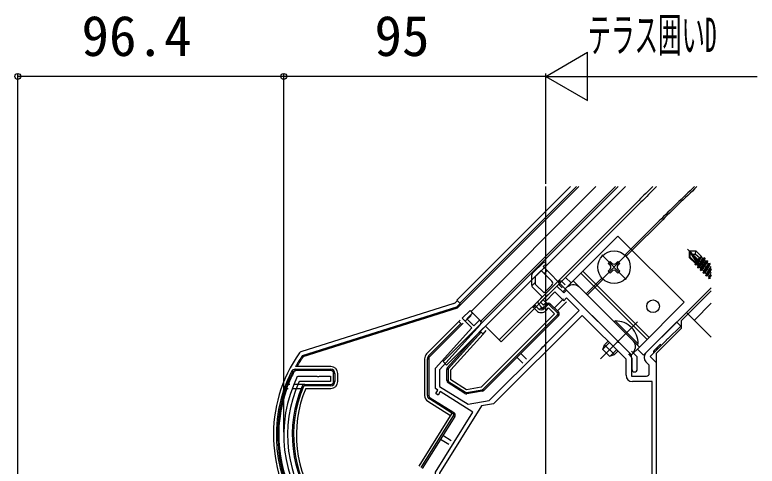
# Model space of a CAD drawing. Units: millimetres, scale not verified. Extents: x -875 to 875, y -1318 to 1308.
# Drawn here: x 296 to 565.1, y 399.1 to 562.9 of the extents above; entities that cross this region are included whole.
import ezdxf
from ezdxf.enums import TextEntityAlignment as Align

# ---------------------------------------------------------------- set-up
doc = ezdxf.new("R2010")
doc.units = ezdxf.units.MM
doc.header["$LTSCALE"] = 8
for name, color, linetype in [('0-2_YKK_11', 7, 'Continuous'), ('0-4_YKK_12', 2, 'Continuous'), ('0-5_YKK_13', 4, 'Continuous'), ('0-6_YKK_D', 6, 'Continuous')]:
    doc.layers.add(name, color=color, linetype=linetype)
doc.styles.add('ＭＳ ゴシック', font='')
doc.styles.get('ＭＳ ゴシック').set_extended_font_data('MS Gothic')

msp = doc.modelspace()

# ---------------------------------------------------------------- linework, layer by layer
at = {"layer": '0-2_YKK_11'}
for points in [[(464.791, 450.52), (450, 434.093), (450, 428.093), (460.354, 421.623), (468.002, 422.971), (486.79, 441.76), (487.588, 442.557), (487.802, 442.602), (488.191, 442.991), (488.236, 443.205), (488.995, 443.964), (500.64, 455.609), (496.044, 460.205), (494.983, 459.145), (491.801, 462.327), (488.266, 458.791), (487.559, 459.498), (492.508, 464.448), (494.983, 461.973), (496.044, 463.034), (514.317, 444.761), (514.361, 444.546), (514.75, 444.157), (514.965, 444.113), (518.917, 440.161)], [(448.5, 371.594), (448.5, 396.991), (462.103, 418.761), (450.23, 426.18), (449.436, 424.908), (448.588, 425.438), (449.382, 426.71), (448.5, 427.261), (448.5, 434.668), (461.684, 449.31), (458.214, 452.781), (461.042, 455.609), (461.961, 454.69), (459.84, 452.568), (462.386, 450.023), (464.507, 452.144), (464.755, 451.896)], [(517.59, 432.1), (517.59, 437.951), (501.701, 453.841), (469.587, 421.728), (465.248, 420.963), (450, 396.561), (450, 319.8), (460, 319.8), (460.5, 320.3), (466.5, 320.3), (467, 319.8), (469.1, 319.8), (470.5, 321.2), (477.5, 321.2), (477.5, 323)], [(524.823, 440.194), (535.995, 451.366), (537.41, 449.952), (532.784, 445.326), (532.569, 445.282), (532.181, 444.893), (532.136, 444.678), (526.379, 438.921), (528.5, 436.8)], [(519.59, 438.534), (519.59, 431.8), (525, 431.8)], [(526, 432.8), (526, 435.764), (524.823, 436.941)], [(528.5, 436.8), (528.5, 344.15)], [(398.417, 431.632), (398.686, 431.8), (405.542, 431.8), (405.725, 431.68), (406.275, 431.68), (406.458, 431.8), (410.5, 431.8), (410.5, 429.8), (399.292, 429.8), (399.018, 429.623)], [(527, 348.8), (527, 429.8), (519.89, 429.8)]]:
    msp.add_lwpolyline(points, dxfattribs=at)
for centre, radius, start, end in [((464.048, 451.189), 1, 318.00001, 44.99998), ((517.29, 438.534), 2.3, 0.00003, 45.00002), ((526.449, 438.568), 2.3, 135.00001, 224.99999), ((441.472, 410.476), 47.972, 153.83116, 219.47694), ((519.89, 432.1), 2.3, 180.00001, 269.99999), ((525, 432.8), 1, 270.00001, 359.99999), ((441.472, 410.476), 46.572, 155.72364, 218.96655)]:
    msp.add_arc(centre, radius, start, end, dxfattribs=at)
at = {"layer": '0-4_YKK_12'}
for p, q in [((506.678, 500.538), (461.396, 455.255)), ((513.749, 500.538), (464.931, 451.72)), ((488.5, 264.719), (488.5, 500.538)), ((522.914, 494.853), (495.69, 467.63)), ((548.5, 469.267), (539.884, 477.883)), ((508.772, 466.852), (517.681, 475.762)), ((517.681, 466.852), (508.772, 475.762)), ((472.356, 444.295), (495.69, 467.63)), ((495.69, 467.63), (497.67, 465.65)), ((503.115, 461.619), (508.848, 467.352)), ((503.539, 461.195), (509.272, 466.928)), ((548.5, 463.871), (523.975, 439.346)), ((548.5, 463.871), (539.531, 454.902)), ((548.5, 458.214), (542.359, 452.074)), ((461.396, 455.255), (465.426, 451.225)), ((539.531, 454.902), (548.5, 445.933)), ((466.699, 449.952), (472.356, 444.295)), ((521.714, 451.519), (508.279, 438.083)), ((521.712, 441.608), (523.975, 439.346))]:
    msp.add_line(p, q, dxfattribs=at)
for points in [[(517.181, 475.685), (519.732, 478.236), (529.631, 488.136)], [(517.605, 475.261), (520.156, 477.812), (530.056, 487.712)]]:
    msp.add_lwpolyline(points, dxfattribs=at)
for radius, start in [(580, 134.20023), (570.5, 133.21028), (569.9, 133.14603)]:
    msp.add_arc((933.036, 84.732), radius, start, 135, dxfattribs=at)
at = {"layer": '0-5_YKK_13'}
for p, q in [((514.739, 500.538), (451.284, 437.083)), ((497.45, 500.538), (456.291, 459.379)), ((456.464, 456.566), (500.436, 500.538)), ((457.351, 458.318), (499.571, 500.538)), ((517.257, 500.51), (452.557, 435.81)), ((522.207, 495.561), (494.983, 468.337)), ((538.682, 458.579), (514.641, 482.621)), ((540.698, 477.282), (540.485, 477.07)), ((540.785, 476.77), (540.485, 477.07)), ((540.485, 477.07), (540.485, 474.878)), ((541.738, 476.029), (540.591, 477.176)), ((541.738, 476.029), (540.698, 477.282)), ((540.698, 477.282), (542.89, 477.282)), ((540.785, 475.002), (540.785, 476.77)), ((543.979, 471.905), (540.785, 476.77)), ((542.781, 476.037), (542.89, 477.282)), ((545.033, 475.139), (542.89, 477.282)), ((542.726, 472.637), (540.485, 474.878)), ((543.81, 471.977), (540.785, 475.002)), ((544.196, 472.285), (541.738, 476.029)), ((543.295, 473.657), (544.905, 475.267)), ((543.421, 473.465), (544.08, 474.442)), ((543.57, 473.239), (544.974, 475.197)), ((546.142, 474.595), (543.667, 471.13)), ((543.735, 472.987), (544.988, 474.971)), ((544.126, 472.392), (545.458, 474.501)), ((544.222, 472.076), (546.072, 474.666)), ((544.281, 471.294), (545.978, 473.981)), ((544.587, 470.211), (547.062, 473.676)), ((547.132, 473.605), (544.657, 470.14)), ((545.033, 475.139), (544.988, 474.971)), ((545.458, 474.501), (544.988, 474.971)), ((546.072, 474.666), (545.458, 474.501)), ((546.142, 474.595), (545.978, 473.981)), ((546.448, 473.511), (545.978, 473.981)), ((546.142, 474.595), (546.072, 474.666)), ((547.062, 473.676), (546.448, 473.511)), ((547.132, 473.605), (546.968, 472.991)), ((547.132, 473.605), (547.062, 473.676)), ((542.501, 472.862), (542.713, 473.075)), ((542.637, 472.302), (542.978, 472.809)), ((542.637, 472.302), (542.726, 472.637)), ((542.789, 472.15), (542.637, 472.302)), ((542.789, 472.15), (543.143, 472.644)), ((542.789, 472.15), (543.291, 472.284)), ((543.291, 472.284), (543.375, 472.417)), ((543.761, 471.814), (543.291, 472.284)), ((543.597, 471.201), (544.135, 471.955)), ((543.667, 471.13), (543.597, 471.201)), ((543.667, 471.13), (544.281, 471.294)), ((544.751, 470.824), (544.281, 471.294)), ((545.271, 470.304), (546.968, 472.991)), ((545.577, 469.221), (548.051, 472.686)), ((548.122, 472.615), (545.647, 469.15)), ((546.261, 469.315), (547.958, 472.002)), ((546.567, 468.231), (548.5, 470.938)), ((547.438, 472.521), (546.968, 472.991)), ((548.051, 472.686), (547.438, 472.521)), ((471.649, 445.002), (494.983, 468.337)), ((483.316, 468.276), (483.316, 464.862)), ((486.851, 470.105), (490.74, 466.216)), ((488.973, 470.105), (487.912, 469.044)), ((501.206, 469.185), (525.247, 445.144)), ((501.913, 469.893), (525.954, 445.851)), ((512.519, 469.893), (511.812, 469.185)), ((544.657, 470.14), (544.587, 470.211)), ((544.657, 470.14), (545.271, 470.304)), ((545.741, 469.834), (545.271, 470.304)), ((545.647, 469.15), (545.577, 469.221)), ((545.647, 469.15), (546.261, 469.315)), ((546.731, 468.844), (546.261, 469.315)), ((546.637, 468.16), (546.567, 468.231)), ((548.5, 470.768), (546.637, 468.16)), ((546.637, 468.16), (547.251, 468.325)), ((547.251, 468.325), (548.5, 470.303)), ((547.721, 467.854), (547.251, 468.325)), ((547.556, 467.241), (548.5, 468.562)), ((483.379, 464.511), (484.816, 465.948)), ((495.541, 464.943), (494.445, 466.039)), ((522.419, 442.315), (498.377, 466.357)), ((547.627, 467.17), (548.241, 467.335)), ((493.384, 464.978), (494.48, 463.882)), ((519.59, 439.487), (495.549, 463.529)), ((455.218, 458.163), (399.709, 440.661)), ((456.442, 459.228), (455.623, 458.409)), ((456.252, 456.916), (457.503, 458.167)), ((456.291, 459.379), (457.351, 458.318)), ((457.351, 458.318), (457.503, 458.167)), ((484.863, 457.518), (484.015, 456.67)), ((485.932, 457.872), (486.993, 456.811)), ((489.177, 457.589), (487.904, 456.316)), ((489.177, 457.589), (488.823, 457.942)), ((494.975, 459.852), (491.652, 456.528)), ((492.712, 455.468), (496.036, 458.791)), ((400.322, 439.282), (456.252, 456.916)), ((456.252, 456.916), (456.464, 456.566)), ((483.661, 457.023), (484.015, 456.67)), ((484.015, 456.67), (485.076, 455.609)), ((484.722, 457.377), (485.783, 456.316)), ((488.611, 455.609), (489.53, 456.528)), ((489.53, 456.528), (491.652, 454.407)), ((492.712, 454.761), (493.066, 455.114)), ((459.266, 451.72), (461.387, 453.841)), ((491.652, 454.407), (465.061, 427.816)), ((465.657, 426.998), (492.712, 454.053)), ((493.066, 453.7), (466.01, 426.644)), ((492.712, 454.053), (493.066, 453.7)), ((457.012, 451.587), (445.31, 439.885)), ((446.017, 439.178), (457.719, 450.88)), ((457.498, 452.074), (457.012, 451.587)), ((457.719, 450.88), (457.012, 451.587)), ((458.072, 450.526), (458.559, 451.013)), ((471.649, 445.002), (466.699, 449.952)), ((513.653, 451.801), (513.293, 451.442)), ((513.293, 451.442), (521.637, 443.098)), ((465.084, 447.757), (453.206, 434.565)), ((454.078, 434.038), (465.792, 447.049)), ((465.861, 449.367), (464.73, 448.111)), ((465.792, 447.049), (465.084, 447.757)), ((465.792, 447.049), (466.923, 448.305)), ((509.192, 441.401), (509.828, 443.168)), ((509.192, 441.401), (511.596, 438.996)), ((511.563, 443.979), (509.307, 441.723)), ((514.174, 441.368), (511.918, 439.112)), ((527.781, 441.039), (528.888, 442.146)), ((528.888, 442.146), (530.093, 443.351)), ((530.093, 442.987), (530.093, 443.351)), ((446.017, 439.178), (446.371, 438.824)), ((478.004, 438.638), (480.126, 436.517)), ((481.54, 437.931), (479.419, 440.053)), ((511.596, 438.996), (513.364, 439.633)), ((514.636, 440.906), (513.364, 439.633)), ((518.522, 439.841), (519.385, 438.977)), ((521.385, 439.099), (519.582, 440.901)), ((528.5, 439.972), (528.5, 366.8)), ((444.578, 438.117), (444.578, 424.797)), ((445.578, 424.797), (445.578, 438.117)), ((451.284, 437.083), (452.557, 435.81)), ((519.678, 438.27), (519.678, 434.3)), ((521.678, 434.3), (521.678, 438.392)), ((396.303, 433.477), (396.748, 433.252)), ((397.644, 434.3), (410.578, 434.3)), ((397.644, 434.3), (397.644, 433.8)), ((410.578, 435.3), (397.814, 435.3)), ((453.078, 434.23), (452.578, 434.23)), ((452.578, 430.169), (452.578, 434.23)), ((453.078, 434.23), (453.078, 430.169)), ((454.078, 430.446), (454.078, 434.038)), ((412.078, 432.8), (411.578, 432.8)), ((412.078, 432.8), (412.078, 429.8)), ((413.078, 429.8), (413.078, 432.8)), ((395.715, 428.8), (395.052, 428.8)), ((401.126, 428.8), (397.234, 428.8)), ((400.667, 427.997), (400.207, 428.193)), ((410.578, 428.3), (401.126, 428.3)), ((410.578, 428.3), (410.578, 428.8)), ((453.078, 430.169), (452.578, 430.169)), ((453.313, 429.745), (453.048, 429.321)), ((453.313, 429.745), (459.409, 425.935)), ((459.777, 426.885), (454.078, 430.446)), ((394.489, 427.3), (395.125, 427.3)), ((396.623, 427.3), (399.836, 427.3)), ((401.458, 427.3), (410.578, 427.3)), ((459.761, 425.867), (465.39, 426.859)), ((459.761, 425.867), (459.848, 425.374)), ((465.061, 427.816), (459.777, 426.885)), ((465.657, 426.998), (466.01, 426.644)), ((445.578, 424.797), (446.078, 424.797)), ((445.753, 422.677), (453.964, 417.546)), ((454.494, 418.394), (446.283, 423.525)), ((454.494, 418.394), (442.458, 399.132)), ((443.306, 398.602), (455.077, 417.44)), ((455.501, 417.175), (443.73, 398.337)), ((454.494, 418.394), (454.759, 418.818)), ((454.918, 418.129), (454.494, 418.394)), ((454.759, 418.818), (455.183, 418.553)), ((455.183, 418.553), (454.918, 418.129)), ((455.501, 417.175), (455.077, 417.44)), ((454.162, 408.328), (451.149, 410.211)), ((450.354, 408.939), (453.367, 407.056))]:
    msp.add_line(p, q, dxfattribs=at)
for points in [[(495.549, 463.529), (498.377, 466.357), (514.641, 482.621)], [(541.738, 476.029), (542.781, 476.037), (544.339, 474.701)], [(495.69, 463.387), (487.559, 471.519), (488.619, 472.58), (487.912, 473.287), (483.609, 468.983)], [(511.812, 472.014), (511.105, 472.721), (511.812, 473.428), (512.519, 472.721)], [(513.934, 472.721), (514.641, 473.428), (515.348, 472.721), (514.641, 472.014)], [(543.597, 471.201), (543.761, 471.814), (543.843, 471.944)], [(544.587, 470.211), (544.751, 470.824), (546.448, 473.511)], [(545.577, 469.221), (545.741, 469.834), (547.438, 472.521)], [(546.567, 468.231), (546.731, 468.844), (548.428, 471.531)], [(490.74, 464.801), (487.912, 461.973), (484.816, 465.069), (484.816, 468.069), (486.851, 470.105)], [(511.812, 469.185), (511.105, 469.893), (511.812, 470.6)], [(514.641, 470.6), (515.348, 469.893), (514.641, 469.185), (513.934, 469.893)], [(547.556, 467.241), (547.721, 467.854), (548.5, 469.088)], [(548.5, 468.392), (547.627, 467.17), (547.556, 467.241)], [(483.609, 464.155), (487.205, 460.559), (485.932, 459.286)], [(488.407, 456.811), (489.326, 457.73), (488.619, 458.437), (487.7, 457.518), (486.639, 458.579), (492.508, 464.448), (494.63, 462.327), (495.69, 463.387)], [(528.5, 439.972), (537.692, 449.165), (537.692, 451.993), (548.5, 462.801)], [(487.904, 456.316), (487.55, 456.67), (488.823, 457.942)], [(492.712, 454.761), (489.884, 457.589), (490.237, 457.942), (493.066, 455.114)], [(519.59, 439.487), (522.419, 442.315), (538.682, 458.579)], [(400.322, 439.282), (400.571, 438.943), (456.464, 456.566)], [(457.719, 450.88), (458.072, 450.526), (446.371, 438.824)], [(513.653, 451.801), (521.997, 443.457), (521.637, 443.098)], [(453.206, 434.565), (452.835, 434.9), (464.73, 448.111), (465.084, 447.757)], [(511.101, 444.441), (509.828, 443.168), (513.364, 439.633)], [(399.709, 440.661), (399.41, 440.508), (399.192, 440.283)], [(445.578, 438.117), (446.078, 438.117), (446.078, 424.797)], [(397.163, 433.255), (397.026, 433.254), (396.748, 433.252)], [(410.578, 434.3), (410.578, 433.8), (397.644, 433.8)], [(412.078, 429.8), (411.578, 429.8), (411.578, 432.8)], [(401.126, 428.3), (401.126, 428.8), (410.578, 428.8)], [(459.409, 425.935), (459.144, 425.511), (453.048, 429.321)], [(465.39, 426.859), (465.477, 426.367), (459.848, 425.374)], [(446.283, 423.525), (446.548, 423.949), (454.759, 418.818)]]:
    msp.add_lwpolyline(points, dxfattribs=at)
for centre, radius in [((513.226, 471.307), 5.9), ((527.369, 457.165), 2.3)]:
    msp.add_circle(centre, radius, dxfattribs=at)
for centre, radius, start, end in [((933.036, 84.732), 588, 134.99617, 135), ((933.036, 84.732), 581, 134.30154, 135), ((511.105, 471.307), 1, 315, 45), ((513.226, 473.428), 1, 225, 315), ((515.348, 471.307), 1, 135, 225), ((543.986, 472.153), 0.248, 225, 32.19096), ((484.316, 468.276), 1, 134.99998, 179.99997), ((513.226, 469.185), 1, 45, 135), ((490.033, 465.509), 1, 315, 44.99998), ((493.914, 465.509), 0.75, 45, 225), ((484.316, 464.862), 1, 179.99997, 225.00002), ((486.639, 458.579), 1, 134.99998, 225.00002), ((489.53, 457.235), 1, 45, 135), ((489.53, 457.235), 0.5, 45, 135), ((486.843, 457.377), 2.5, 225, 315), ((486.843, 457.377), 1.5, 225.00007, 315), ((486.843, 457.377), 1, 239.01313, 315), ((487.7, 457.518), 1, 225.00002, 315), ((492.359, 454.407), 1, 315, 45), ((492.359, 454.407), 0.5, 315, 45), ((513.765, 443.57), 8.232, 359.2189, 90.7811), ((441.64, 410.476), 51.868, 144.9235, 218.78241), ((441.64, 410.476), 50.368, 145.11645, 150.47143), ((441.64, 410.476), 49.97, 145.27143, 150.2129), ((447.078, 438.117), 2.5, 135, 180), ((447.078, 438.117), 1.5, 135, 180), ((447.078, 438.117), 1, 135, 180), ((518.678, 438.27), 1, 0, 45), ((520.678, 438.392), 1, 0, 45), ((441.64, 410.476), 50.838, 153.09923, 218.24819), ((441.64, 410.476), 50.339, 153.09923, 218.24819), ((441.64, 410.476), 49.97, 152.88008, 158.48769), ((397.639, 432.803), 1.497, 89.80095, 153.23246), ((397.643, 432.795), 1.005, 89.94052, 152.97392), ((398.055, 432.798), 1.002, 89.96419, 152.85047), ((410.578, 432.8), 2.5, 0, 90), ((410.578, 432.8), 1.5, 0, 90), ((410.578, 432.8), 1, 0, 90), ((453.578, 434.23), 1, 138, 180), ((453.578, 434.23), 0.5, 138, 180), ((520.678, 434.3), 1, 180, 270), ((520.678, 434.3), 1, 270, 0), ((441.64, 410.476), 50.062, 158.52907, 160.36261), ((441.64, 410.476), 45.062, 156.84769, 216.187), ((441.64, 410.476), 44.562, 156.84769, 216.187), ((401.126, 427.8), 1, 90, 156.84769), ((401.126, 427.8), 0.5, 90, 156.84769), ((410.578, 429.8), 1.5, 270, 0), ((410.578, 429.8), 2.5, 270, 0), ((410.578, 429.8), 1, 270, 0), ((453.578, 430.169), 1, 180, 238), ((453.578, 430.169), 0.5, 180, 238), ((441.64, 410.476), 49.97, 160.32507, 211.14002), ((441.64, 410.476), 43.562, 157.28102, 215.97188), ((459.674, 426.359), 1, 238, 280), ((459.674, 426.359), 0.5, 238, 280), ((465.303, 427.351), 0.5, 280, 315), ((465.303, 427.351), 1, 280, 315), ((447.078, 424.797), 2.5, 180, 238), ((447.078, 424.797), 1.5, 180, 238), ((447.078, 424.797), 1, 180, 238), ((454.653, 417.705), 0.5, 328, 58), ((454.653, 417.705), 1, 328, 58)]:
    msp.add_arc(centre, radius, start, end, dxfattribs=at)
for centre, major_axis, ratio, start_param, end_param in [((497.67, 461.407), (2.828, 2.828), 0.75, 0, 1.5707963), ((454.916, 459.118), (0.52, -0.857), 0.998023, 6.0436589, 6.5227117), ((517.469, 441.608), (2.828, 2.828), 0.75, 4.712389, 6.2831853), ((529.595, 441.438), (0.71, 0.71), 0.99628, 1.5707963, 2.3039485), ((528.488, 440.331), (0.71, 0.71), 0.99628, 1.5707963, 2.3039485)]:
    msp.add_ellipse(centre, major_axis=major_axis, ratio=ratio, start_param=start_param, end_param=end_param, dxfattribs=at)
at = {"layer": '0-6_YKK_D'}
for p, q in [((488.5, 540.538), (503.655, 549.288)), ((503.655, 531.788), (503.655, 549.288)), ((297.1, 343.535), (297.1, 541.538)), ((393.5, 411.476), (393.5, 541.538)), ((393.5, 411.476), (393.5, 541.538)), ((488.5, 501.538), (488.5, 541.538)), ((488.5, 501.538), (488.5, 541.538)), ((393.5, 540.538), (297.1, 540.538)), ((488.5, 540.538), (393.5, 540.538)), ((488.5, 540.538), (503.655, 531.788)), ((488.5, 540.538), (518.811, 540.538)), ((506, 540.538), (565.118, 540.538))]:
    msp.add_line(p, q, dxfattribs=at)
for centre in [(297.1, 540.538), (393.5, 540.538), (393.5, 540.538)]:
    msp.add_circle(centre, 1.075, dxfattribs=at)

# ---------------------------------------------------------------- texts
at = {"layer": '0-6_YKK_D', "style": 'ＭＳ ゴシック'}
for s, p in [('96.4', (320.186, 543.538)), ('95', (426.398, 543.538))]:
    msp.add_text(s, height=14.66, dxfattribs=at).set_placement(p, align=Align.BOTTOM_LEFT)
at = {"layer": '0-6_YKK_D', "style": 'ＭＳ ゴシック', "width": 0.5}
msp.add_text('テラス囲いD', height=12.46, dxfattribs=at).set_placement((503.684, 545.663), align=Align.BOTTOM_LEFT)

doc.saveas('drawing.dxf')
